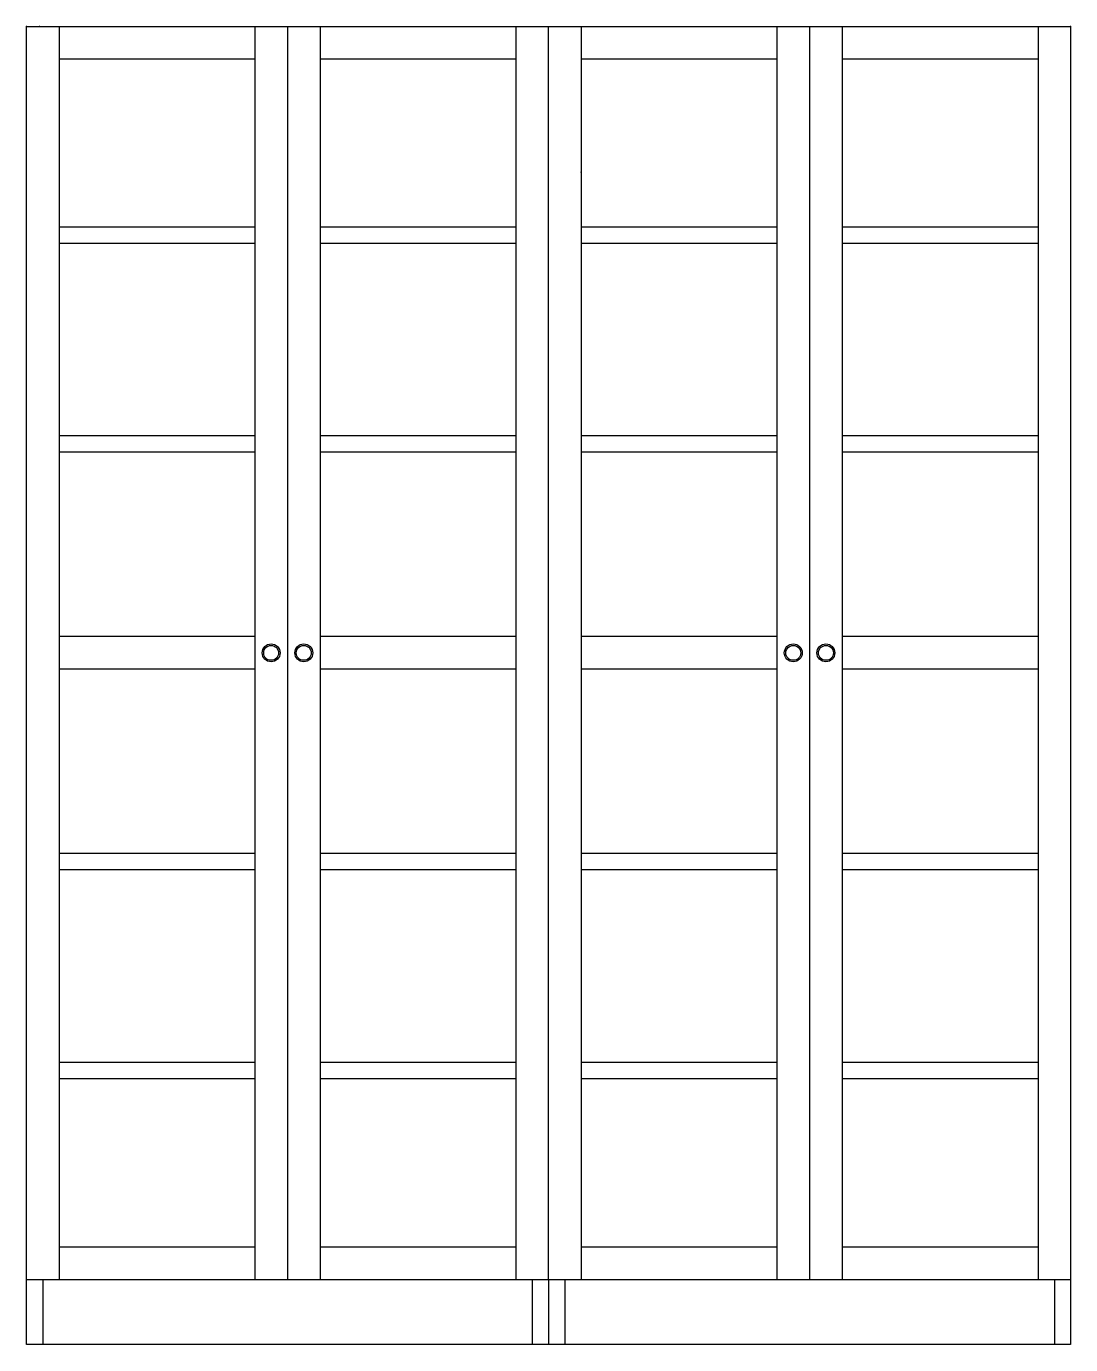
# Model space of a CAD drawing. Header units: centimetres. Extents: x 1543 to 3673, y 1148 to 2594.
# Drawn here: x 2560.6 to 2720.6, y 1148 to 1350 of the extents above; entities that cross this region are included whole.
import ezdxf

# ---------------------------------------------------------------- set-up
doc = ezdxf.new("R2010")
doc.units = ezdxf.units.CM
doc.layers.get('0').update_dxf_attribs({"color": 147})
doc.layers.add('ferramenta', color=250, linetype='Continuous')

msp = doc.modelspace()

# ---------------------------------------------------------------- linework, layer by layer
for p, q in [((2560.57, 1350), (2720.57, 1350)), ((2560.57, 1148), (2560.57, 1350)), ((2565.57, 1350), (2565.57, 1158)), ((2595.57, 1350), (2595.57, 1158)), ((2600.57, 1350), (2600.57, 1158)), ((2605.57, 1350), (2605.57, 1158)), ((2635.57, 1350), (2635.57, 1158)), ((2640.57, 1158), (2640.57, 1350)), ((2645.57, 1350), (2645.57, 1158)), ((2675.57, 1350), (2675.57, 1158)), ((2680.57, 1350), (2680.57, 1158)), ((2685.57, 1350), (2685.57, 1158)), ((2715.57, 1350), (2715.57, 1158)), ((2720.57, 1350), (2720.57, 1148)), ((2565.57, 1345), (2595.57, 1345)), ((2605.57, 1345), (2635.57, 1345)), ((2645.57, 1345), (2675.57, 1345)), ((2685.57, 1345), (2715.57, 1345)), ((2595.57, 1256.5), (2565.57, 1256.5)), ((2635.57, 1256.5), (2605.57, 1256.5)), ((2675.57, 1256.5), (2645.57, 1256.5)), ((2715.57, 1256.5), (2685.57, 1256.5)), ((2595.57, 1251.5), (2565.57, 1251.5)), ((2635.57, 1251.5), (2605.57, 1251.5)), ((2675.57, 1251.5), (2645.57, 1251.5)), ((2715.57, 1251.5), (2685.57, 1251.5)), ((2565.57, 1163), (2595.57, 1163)), ((2605.57, 1163), (2635.57, 1163)), ((2645.57, 1163), (2675.57, 1163)), ((2685.57, 1163), (2715.57, 1163)), ((2560.57, 1158), (2720.57, 1158)), ((2563.07, 1158), (2563.07, 1148)), ((2638.07, 1158), (2638.07, 1148)), ((2640.57, 1158), (2640.57, 1148)), ((2643.07, 1158), (2643.07, 1148)), ((2718.07, 1158), (2718.07, 1148)), ((2720.57, 1148), (2560.57, 1148))]:
    msp.add_line(p, q)
at = {"color": 11, "true_color": 0xf27172}
for p, q in [((2595.57, 1319.25), (2565.57, 1319.25)), ((2635.57, 1319.25), (2605.57, 1319.25)), ((2675.57, 1319.25), (2645.57, 1319.25)), ((2715.57, 1319.25), (2685.57, 1319.25)), ((2595.57, 1316.75), (2565.57, 1316.75)), ((2635.57, 1316.75), (2605.57, 1316.75)), ((2675.57, 1316.75), (2645.57, 1316.75)), ((2715.57, 1316.75), (2685.57, 1316.75)), ((2595.57, 1287.25), (2565.57, 1287.25)), ((2635.57, 1287.25), (2605.57, 1287.25)), ((2675.57, 1287.25), (2645.57, 1287.25)), ((2715.57, 1287.25), (2685.57, 1287.25)), ((2595.57, 1284.75), (2565.57, 1284.75)), ((2635.57, 1284.75), (2605.57, 1284.75)), ((2675.57, 1284.75), (2645.57, 1284.75)), ((2715.57, 1284.75), (2685.57, 1284.75)), ((2595.57, 1223.25), (2565.57, 1223.25)), ((2635.57, 1223.25), (2605.57, 1223.25)), ((2675.57, 1223.25), (2645.57, 1223.25)), ((2715.57, 1223.25), (2685.57, 1223.25)), ((2595.57, 1220.75), (2565.57, 1220.75)), ((2635.57, 1220.75), (2605.57, 1220.75)), ((2675.57, 1220.75), (2645.57, 1220.75)), ((2715.57, 1220.75), (2685.57, 1220.75)), ((2595.57, 1191.25), (2565.57, 1191.25)), ((2635.57, 1191.25), (2605.57, 1191.25)), ((2675.57, 1191.25), (2645.57, 1191.25)), ((2715.57, 1191.25), (2685.57, 1191.25)), ((2595.57, 1188.75), (2565.57, 1188.75)), ((2635.57, 1188.75), (2605.57, 1188.75)), ((2675.57, 1188.75), (2645.57, 1188.75)), ((2715.57, 1188.75), (2685.57, 1188.75))]:
    msp.add_line(p, q, dxfattribs=at)
for p in [(2560.57, 1350), (2560.57, 1350), (2562.57, 1350), (2562.57, 1350), (2720.57, 1350), (2645.57, 1327.67)]:
    msp.add_point(p)
at = {"layer": 'ferramenta'}
for centre, radius in [((2598.07, 1254), 1.37), ((2598.07, 1254), 1.14), ((2603.07, 1254), 1.37), ((2603.07, 1254), 1.14), ((2678.07, 1254), 1.37), ((2678.07, 1254), 1.14), ((2683.07, 1254), 1.37), ((2683.07, 1254), 1.14)]:
    msp.add_circle(centre, radius, dxfattribs=at)

doc.saveas('drawing.dxf')
